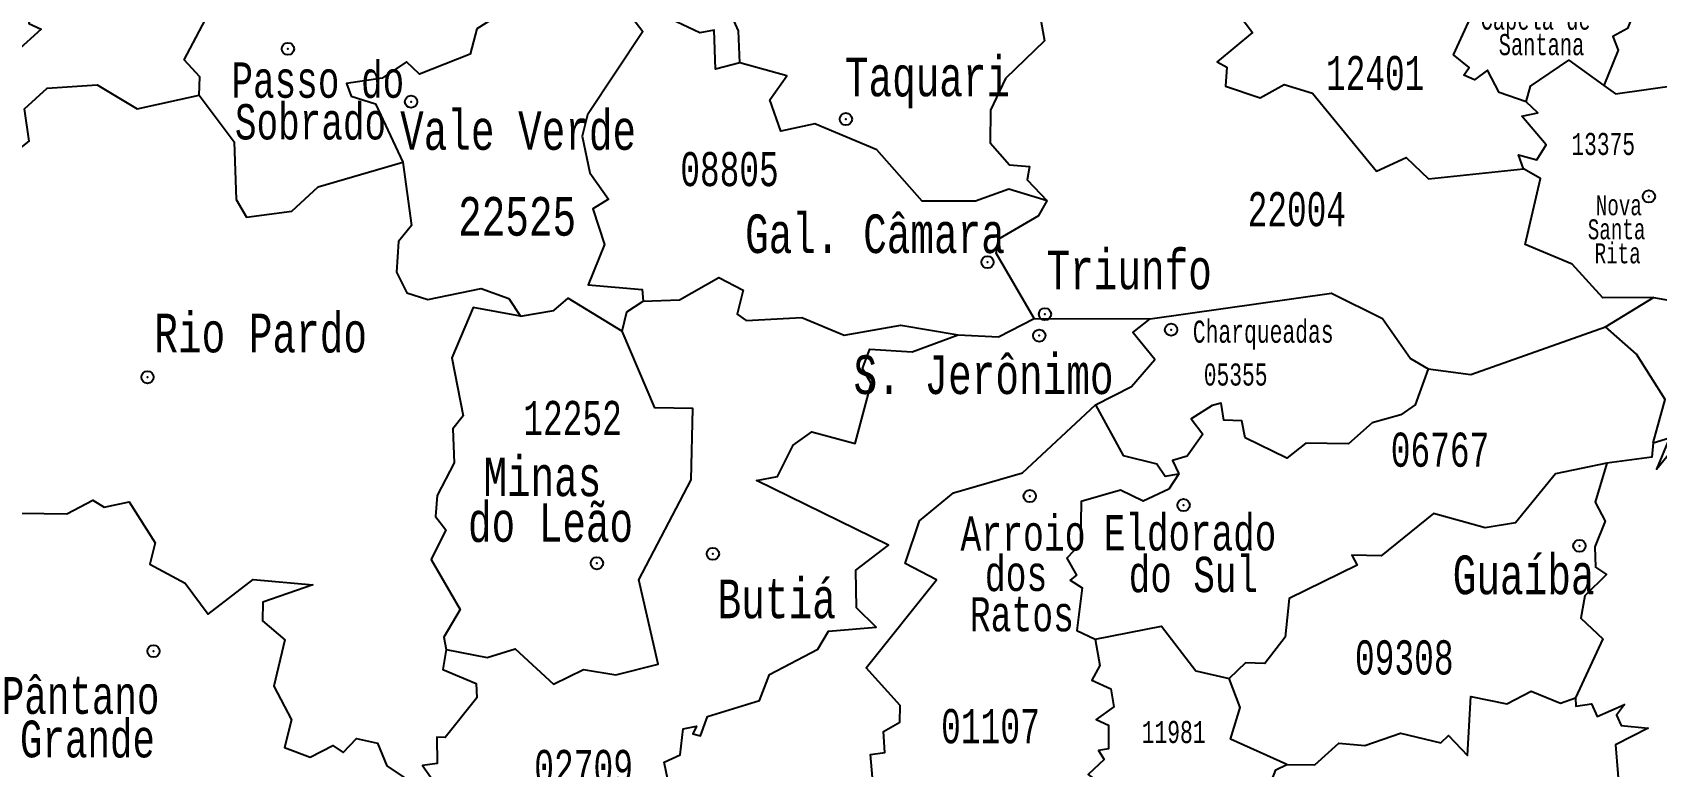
# Model space of a CAD drawing. Header units: millimetres. Extents: x 9851 to 10267, y 23387 to 23778.
# Drawn here: x 10066.13 to 10078.07, y 23422.03 to 23427.43 of the extents above; entities that cross this region are included whole.
import ezdxf
from ezdxf.enums import TextEntityAlignment as Align

# ---------------------------------------------------------------- set-up
doc = ezdxf.new("R2010")
doc.units = ezdxf.units.MM
doc.layers.add('3', color=7, linetype='Continuous')
doc.styles.add('MONOTXT', font='MONOTXT', dxfattribs={"height": 0.2})

# ---------------------------------------------------------------- blocks, each defined once
blk = doc.blocks.new('SEDE')
at = {"layer": '3', "color": 7, "linetype": 'Continuous'}
blk.add_circle((0, 0), 0.00451, dxfattribs=at)

msp = doc.modelspace()

# ---------------------------------------------------------------- linework, layer by layer
at = {"color": 7, "linetype": 'Continuous'}
for p, q in [((10077.695, 23425.266), (10078.046, 23425.484)), ((10078.046, 23425.484), (10078.419, 23425.418)), ((10073.493, 23425.328), (10074.345, 23425.325))]:
    msp.add_line(p, q, dxfattribs=at)
for points in [[(10064.95, 23429.029), (10064.919, 23428.803), (10065.528, 23428.703), (10065.526, 23428.507), (10065.731, 23428.502), (10065.94, 23428.12), (10066.127, 23428.118), (10066.043, 23427.835), (10066.128, 23427.635), (10066.099, 23427.5), (10066.19, 23427.458), (10066.007, 23427.292), (10065.887, 23426.78), (10065.984, 23426.539)], [(10074.336, 23428.441), (10075.099, 23427.433), (10074.837, 23427.218), (10074.91, 23427.177), (10074.9, 23427.037), (10075.154, 23426.953), (10075.33, 23427.05), (10075.538, 23426.987), (10076.01, 23426.413), (10076.227, 23426.514), (10076.392, 23426.356), (10077.092, 23426.43)], [(10077.111, 23426.924), (10076.913, 23426.991), (10076.827, 23427.156), (10076.731, 23427.084), (10076.652, 23427.12), (10076.692, 23427.176), (10076.577, 23427.27), (10076.686, 23427.509), (10076.622, 23427.63), (10076.51, 23427.655), (10076.389, 23427.542), (10076.262, 23427.671), (10076.233, 23427.605), (10076.174, 23427.626), (10076.122, 23427.758), (10076.166, 23427.819), (10076.228, 23427.74), (10076.489, 23427.882), (10076.498, 23428.149), (10076.44, 23428.192), (10076.483, 23428.257)], [(10077.987, 23428.22), (10077.874, 23428.176), (10077.913, 23427.844), (10077.839, 23427.716), (10077.921, 23427.629), (10077.856, 23427.463), (10077.747, 23427.403), (10077.788, 23427.302), (10077.682, 23427.042)], [(10067.352, 23426.972), (10067.357, 23427.108), (10067.242, 23427.231), (10067.442, 23427.612), (10067.61, 23427.726), (10067.566, 23427.945), (10067.749, 23428.067)], [(10070.377, 23427.752), (10070.615, 23427.441), (10070.207, 23426.827), (10070.168, 23426.669), (10070.225, 23426.4), (10070.363, 23426.206), (10070.247, 23426.136), (10070.332, 23425.874), (10070.212, 23425.577), (10070.61, 23425.541), (10070.616, 23425.455)], [(10071.329, 23427.211), (10071.148, 23427.163), (10071.139, 23427.45), (10071.034, 23427.431), (10070.742, 23427.568), (10070.717, 23427.728), (10070.377, 23427.752)], [(10071.329, 23427.211), (10071.319, 23427.445), (10071.207, 23427.693)], [(10069.553, 23427.56), (10069.395, 23427.461), (10069.344, 23427.273), (10068.972, 23427.127), (10068.877, 23427.218), (10068.697, 23427.096), (10068.435, 23427.057), (10068.47, 23426.965), (10068.648, 23426.909), (10068.849, 23426.478)], [(10073.519, 23427.646), (10073.569, 23427.372), (10073.281, 23427.095), (10073.171, 23426.862), (10073.17, 23426.62), (10073.312, 23426.46), (10073.457, 23426.447), (10073.442, 23426.348), (10073.589, 23426.194)], [(10073.589, 23426.194), (10073.306, 23426.281), (10073.061, 23426.191), (10072.668, 23426.192), (10072.335, 23426.569), (10071.88, 23426.761), (10071.63, 23426.708), (10071.548, 23426.937), (10071.674, 23427.114), (10071.329, 23427.211)], [(10077.111, 23426.924), (10077.142, 23427.039), (10077.423, 23427.229), (10077.682, 23427.042)], [(10065.984, 23426.539), (10066.103, 23426.633), (10066.068, 23426.872), (10066.234, 23427.023), (10066.602, 23427.048), (10066.897, 23426.871), (10067.352, 23426.972)], [(10067.352, 23426.972), (10067.61, 23426.629), (10067.625, 23426.203), (10067.699, 23426.075), (10068.033, 23426.118), (10068.228, 23426.298), (10068.849, 23426.478)], [(10077.682, 23427.042), (10077.767, 23426.981), (10078.235, 23427.049), (10078.633, 23426.86), (10078.772, 23426.865), (10078.83, 23426.762)], [(10077.092, 23426.43), (10077.054, 23426.534), (10077.19, 23426.496), (10077.257, 23426.606), (10077.079, 23426.817), (10077.197, 23426.843), (10077.111, 23426.924)], [(10068.849, 23426.478), (10068.914, 23426.012), (10068.817, 23425.896), (10068.803, 23425.669), (10068.88, 23425.516), (10069.033, 23425.468), (10069.426, 23425.55), (10069.628, 23425.475), (10069.716, 23425.346)], [(10078.046, 23425.484), (10077.674, 23425.48), (10077.449, 23425.727), (10077.104, 23425.873), (10077.216, 23426.358), (10077.092, 23426.43)], [(10073.493, 23425.328), (10073.214, 23425.81), (10073.233, 23425.914), (10073.526, 23426.087), (10073.589, 23426.194)], [(10070.616, 23425.455), (10070.885, 23425.465), (10071.174, 23425.63), (10071.352, 23425.536), (10071.309, 23425.361), (10071.374, 23425.314), (10071.783, 23425.336), (10072.096, 23425.205), (10072.513, 23425.278), (10072.934, 23425.207)], [(10069.716, 23425.346), (10069.959, 23425.386), (10070.065, 23425.477), (10070.462, 23425.236)], [(10070.462, 23425.236), (10070.497, 23425.378), (10070.616, 23425.455)], [(10074.345, 23425.325), (10075.678, 23425.515), (10076.054, 23425.328), (10076.261, 23425.033), (10076.39, 23424.958)], [(10069.716, 23425.346), (10069.367, 23425.409), (10069.209, 23425.039), (10069.294, 23424.613), (10069.218, 23424.517), (10069.228, 23424.267), (10069.101, 23424.026), (10069.091, 23423.872), (10069.167, 23423.772), (10069.058, 23423.554), (10069.272, 23423.187), (10069.15, 23422.982), (10069.169, 23422.893)], [(10072.934, 23425.207), (10073.23, 23425.193), (10073.493, 23425.328)], [(10073.944, 23424.693), (10074.207, 23424.827), (10074.38, 23425.026), (10074.217, 23425.226), (10074.345, 23425.325)], [(10069.169, 23422.893), (10069.47, 23422.834), (10069.676, 23422.896), (10069.958, 23422.638), (10070.178, 23422.745), (10070.417, 23422.706), (10070.728, 23422.785), (10070.585, 23423.405), (10070.97, 23424.142), (10070.983, 23424.665), (10070.704, 23424.671), (10070.462, 23425.236)], [(10070.798, 23421.934), (10070.772, 23422.062), (10070.888, 23422.116), (10070.911, 23422.309), (10071.01, 23422.327), (10070.982, 23422.271), (10071.038, 23422.257), (10071.091, 23422.4), (10071.473, 23422.516), (10071.545, 23422.709), (10071.902, 23422.894), (10071.98, 23423.026), (10072.33, 23423.057), (10072.187, 23423.198), (10072.182, 23423.477), (10072.422, 23423.661), (10071.45, 23424.135), (10071.605, 23424.165), (10071.719, 23424.395), (10071.857, 23424.493), (10072.177, 23424.409), (10072.293, 23424.849), (10072.231, 23424.961), (10072.283, 23425.103), (10072.594, 23425.084), (10072.934, 23425.207)], [(10076.39, 23424.958), (10076.704, 23424.915), (10077.695, 23425.266)], [(10078.045, 23424.413), (10078.132, 23424.733), (10077.922, 23425.066), (10077.695, 23425.266)], [(10076.39, 23424.958), (10076.294, 23424.692), (10076.189, 23424.619), (10075.977, 23424.56), (10075.803, 23424.407), (10075.49, 23424.411), (10075.35, 23424.3), (10075.043, 23424.45), (10075.019, 23424.575), (10074.888, 23424.581), (10074.867, 23424.704), (10074.801, 23424.687), (10074.647, 23424.591), (10074.732, 23424.476), (10074.617, 23424.316), (10074.51, 23424.284), (10074.556, 23424.184)], [(10072.304, 23421.95), (10072.289, 23422.119), (10072.394, 23422.134), (10072.385, 23422.288), (10072.505, 23422.357), (10072.508, 23422.48), (10072.258, 23422.756), (10072.775, 23423.406), (10072.544, 23423.526), (10072.649, 23423.84), (10072.898, 23424.044), (10073.406, 23424.192), (10073.944, 23424.693)], [(10073.944, 23424.693), (10074.148, 23424.321), (10074.395, 23424.259), (10074.456, 23424.169), (10074.556, 23424.184)], [(10078.045, 23424.413), (10078.035, 23424.308), (10077.704, 23424.263)], [(10078.045, 23424.413), (10078.165, 23424.449), (10078.068, 23424.22), (10078.252, 23424.445)], [(10077.704, 23424.263), (10077.327, 23424.184), (10077.033, 23423.825), (10076.808, 23423.787), (10076.43, 23423.893), (10076.043, 23423.582), (10075.829, 23423.586), (10075.867, 23423.513), (10075.368, 23423.268), (10075.338, 23422.983), (10075.188, 23422.788), (10075.047, 23422.794), (10074.927, 23422.678)], [(10077.704, 23424.263), (10077.617, 23423.977), (10077.692, 23423.836), (10077.615, 23423.648), (10077.621, 23423.497), (10077.7, 23423.445), (10077.541, 23423.287), (10077.512, 23423.122), (10077.673, 23422.971), (10077.473, 23422.536)], [(10074.556, 23424.184), (10074.483, 23424.071), (10074.295, 23423.985), (10074.128, 23424.066), (10073.838, 23423.982), (10073.832, 23423.671), (10073.732, 23423.564), (10073.803, 23423.439), (10073.756, 23423.403), (10073.846, 23423.345), (10073.805, 23423.031), (10073.942, 23422.967)], [(10065.877, 23423.898), (10066.378, 23423.89), (10066.571, 23423.991), (10066.654, 23423.939), (10066.838, 23423.979), (10067.029, 23423.678), (10066.989, 23423.521), (10067.248, 23423.38), (10067.419, 23423.152), (10067.749, 23423.408), (10068.188, 23423.368), (10067.82, 23423.24), (10067.818, 23423.102), (10067.981, 23422.963), (10067.902, 23422.622), (10068.03, 23422.375), (10067.979, 23422.17), (10068.169, 23422.099), (10068.334, 23422.185), (10068.41, 23422.135), (10068.508, 23422.238), (10068.663, 23422.203), (10068.732, 23422.037), (10068.896, 23421.926)], [(10073.942, 23422.967), (10074.429, 23423.065), (10074.68, 23422.736), (10074.927, 23422.678)], [(10073.942, 23422.967), (10073.976, 23422.775), (10073.916, 23422.666), (10074.055, 23422.602), (10074.077, 23422.471), (10073.949, 23422.378), (10074.04, 23422.336), (10074.039, 23422.16), (10073.966, 23422.148), (10074.006, 23422.083), (10073.889, 23421.973), (10073.98, 23421.906)], [(10069.169, 23422.893), (10069.144, 23422.746), (10069.388, 23422.642), (10069.395, 23422.537), (10069.162, 23422.244), (10069.099, 23422.248), (10069.102, 23422.052), (10068.994, 23422.038), (10069.053, 23421.955), (10069.042, 23421.751), (10069.162, 23421.638), (10069.123, 23421.579)], [(10075.35, 23422.045), (10074.937, 23422.232), (10075.008, 23422.464), (10074.927, 23422.678)], [(10075.35, 23422.045), (10075.557, 23422.043), (10075.732, 23422.202), (10075.925, 23422.186), (10076.186, 23422.276), (10076.483, 23422.205), (10076.539, 23422.258), (10076.679, 23422.112), (10076.703, 23422.547), (10076.968, 23422.492), (10077.147, 23422.585), (10077.364, 23422.498), (10077.473, 23422.536)], [(10077.473, 23422.536), (10077.475, 23422.475), (10077.591, 23422.493), (10077.632, 23422.4), (10077.833, 23422.488), (10077.774, 23422.409), (10077.808, 23422.333), (10078.007, 23422.314), (10077.768, 23422.191), (10077.802, 23421.769)], [(10075.392, 23420.678), (10075.503, 23420.623), (10075.813, 23420.666), (10075.892, 23420.805), (10076.108, 23420.936), (10076.317, 23420.904), (10076.438, 23421.018), (10076.472, 23421.259), (10076.126, 23421.317), (10075.812, 23421.26), (10075.736, 23421.594), (10075.612, 23421.608), (10075.564, 23421.535), (10075.563, 23421.701), (10075.194, 23421.811), (10075.269, 23422.006), (10075.35, 23422.045)]]:
    msp.add_lwpolyline(points, dxfattribs=at)
for p in [(10068.005, 23427.313), (10068.91, 23426.924), (10072.108, 23426.796), (10078.013, 23426.227), (10073.149, 23425.743), (10073.572, 23425.36), (10073.53, 23425.202), (10074.499, 23425.246), (10066.972, 23424.896), (10073.46, 23424.021), (10074.591, 23423.955), (10077.502, 23423.655), (10070.277, 23423.527), (10071.13, 23423.596), (10067.016, 23422.88)]:
    msp.add_point(p, dxfattribs=at)

# ---------------------------------------------------------------- block references
at = {"color": 7, "linetype": 'Continuous', "zscale": 10}
for p, xscale, yscale, rotation in [((10068.005, 23427.313), 10, 10, 356.9505845752072), ((10068.91, 23426.924), 10.00001872432603, 10.00001872432603, 356.984253660038), ((10072.108, 23426.796), 10.0000201284783, 10.0000201284783, 357.1349300608928), ((10078.013, 23426.227), 10.0000209537741, 10.0000209537741, 357.4036406533289), ((10073.149, 23425.743), 10, 10, 357.1581663908296), ((10073.572, 23425.36), 10, 10, 357.1685854262643), ((10074.499, 23425.246), 10.00002124314804, 10.00002124314804, 357.2105279801125), ((10073.53, 23425.202), 10.00001177674549, 10.00001177674549, 357.1627097156404), ((10066.972, 23424.896), 10, 10, 356.8370266853868), ((10073.46, 23424.021), 9.999978371804513, 9.999978371804513, 357.1290410094268), ((10074.591, 23423.955), 9.999983616443469, 9.999983616443469, 357.1822022367921), ((10071.13, 23423.596), 10.00001430294185, 10.00001430294185, 357.0050917249415), ((10077.502, 23423.655), 9.999988967115124, 9.999988967115124, 357.3149589067569), ((10070.277, 23423.527), 10, 10, 356.9618029009432), ((10067.016, 23422.88), 10, 10, 356.7857162367245)]:
    msp.add_blockref('SEDE', p, dxfattribs=dict(at, xscale=xscale, yscale=yscale, rotation=rotation))

# ---------------------------------------------------------------- texts
at = {"color": 7, "linetype": 'Continuous', "style": 'MONOTXT'}
for s, height, rotation, width, p in [('Capela de ', 0.1559, 359.9983, 0.666643, (10077.675, 23427.61)), ('Santana', 0.1559, 359.9983, 0.666643, (10077.538, 23427.422)), ('Nova ', 0.1469, 359.9985, 0.66666, (10078.046, 23426.235)), ('Santa ', 0.1469, 359.9985, 0.66666, (10078.072, 23426.058)), ('Rita', 0.1469, 359.9985, 0.66666, (10077.953, 23425.881)), ('P%%226ntano ', 0.27092, 359.9982, 0.705888, (10067.225, 23422.689)), ('Grande', 0.2709, 359.9982, 0.705888, (10067.027, 23422.369))]:
    msp.add_text(s, height=height, rotation=rotation, dxfattribs=dict(at, width=width)).set_placement(p, align=Align.TOP_RIGHT)
for s, height, rotation, width, p in [('Passo do ', 0.26, 359.9983, 0.705876, (10068.304, 23427.213)), ('Sobrado', 0.26, 359.9983, 0.705876, (10068.171, 23426.906)), ('Arroio ', 0.2509, 359.9989, 0.705881, (10073.487, 23423.871)), ('Eldorado ', 0.2595, 359.9983, 0.705873, (10074.718, 23423.881)), ('dos ', 0.2509, 359.9989, 0.705881, (10073.436, 23423.574)), ('do Sul', 0.2595, 359.9983, 0.705873, (10074.663, 23423.574)), ('Ratos', 0.2509, 359.9989, 0.705881, (10073.402, 23423.277))]:
    msp.add_text(s, height=height, rotation=rotation, dxfattribs=dict(at, width=width)).set_placement(p, align=Align.TOP_CENTER)
for s, height, width, p in [('Taquari', 0.2839, 0.70588, (10072.101, 23426.964)), ('Vale Verde', 0.284, 0.705881, (10068.83, 23426.57)), ('22525', 0.2842, 0.705882, (10069.256, 23425.938)), ('Triunfo', 0.2843, 0.705884, (10073.583, 23425.544)), ('Rio Pardo', 0.2845, 0.705881, (10067.022, 23425.079))]:
    msp.add_text(s, height=height, dxfattribs=dict(at, width=width)).set_placement(p)
for s, height, width, p in [('12401', 0.2505, 0.66667, (10076, 23427.135)), ('13375', 0.1622, 0.666655, (10077.677, 23426.613)), ('08805', 0.2507, 0.666659, (10071.252, 23426.428)), ('22004', 0.2507, 0.666663, (10075.424, 23426.133)), ('12252', 0.2511, 0.66667, (10070.098, 23424.596)), ('06767', 0.2512, 0.666663, (10076.477, 23424.363)), ('09308', 0.2515, 0.666667, (10076.214, 23422.834)), ('01107', 0.2517, 0.666667, (10073.171, 23422.328)), ('11981', 0.1629, 0.666667, (10074.518, 23422.285)), ('02709', 0.2518, 0.666663, (10070.179, 23422.027))]:
    msp.add_text(s, height=height, dxfattribs=dict(at, width=width)).set_placement(p, align=Align.MIDDLE)
at = {"color": 7, "linetype": 'Continuous', "style": 'MONOTXT', "width": 0.70589}
msp.add_text('Gal. C%%226mara', height=0.28425, dxfattribs=at).set_placement((10073.277, 23425.81), align=Align.RIGHT)
at = {"color": 7, "linetype": 'Continuous', "style": 'MONOTXT'}
for s, height, width, p in [('Charqueadas', 0.16317, 0.66665, (10074.659, 23425.313)), ('Buti%%225', 0.2849, 0.705883, (10071.164, 23423.407))]:
    msp.add_text(s, height=height, dxfattribs=dict(at, width=width)).set_placement(p, align=Align.TOP_LEFT)
for s, height, width, p in [('S. Jer%%244nimo', 0.28446, 0.705886, (10074.076, 23425.057)), ('Gua%%237ba', 0.2849, 0.705878, (10077.614, 23423.584))]:
    msp.add_text(s, height=height, dxfattribs=dict(at, width=width)).set_placement(p, align=Align.TOP_RIGHT)
at = {"color": 7, "linetype": 'Continuous', "style": 'MONOTXT', "width": 0.666661}
msp.add_text('05355', height=0.1625, rotation=0, dxfattribs=at).set_placement((10074.974, 23424.916), align=Align.MIDDLE)
at = {"color": 7, "linetype": 'Continuous', "style": 'MONOTXT', "width": 0.705873}
for s, height, p in [('Minas ', 0.2839, (10070.483, 23424.021)), ('do Le%%227o', 0.28392, (10070.543, 23423.685))]:
    msp.add_text(s, height=height, rotation=359.9995, dxfattribs=at).set_placement(p, align=Align.RIGHT)

doc.saveas('drawing.dxf')
